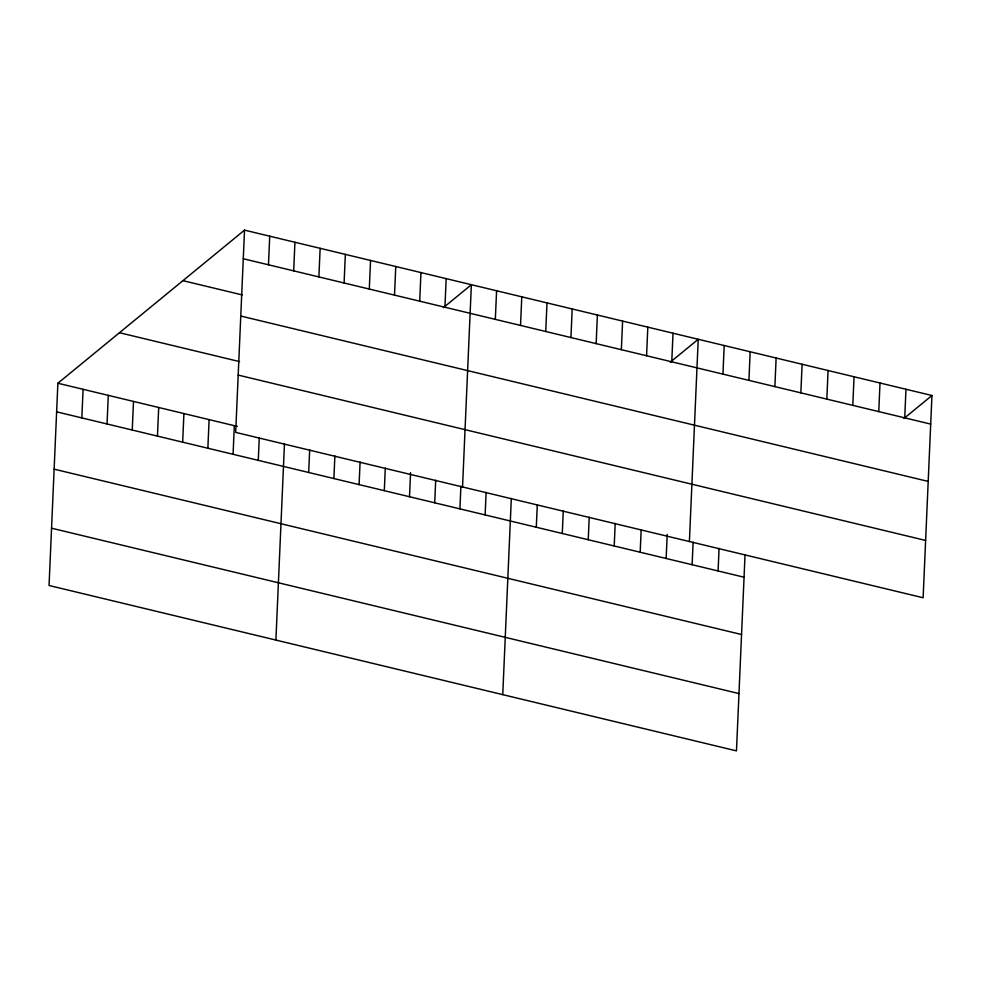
<?xml version="1.0" encoding="UTF-8"?>
<svg xmlns="http://www.w3.org/2000/svg" width="981" height="981" viewBox="0 0 981 981"><rect width="100%" height="100%" fill="white"/><g stroke="black" fill="none" stroke-linecap="round" stroke-linejoin="round"><path stroke-width="1.47" d="M244.527 230.13L235.685 432.388L923.121 597.76L931.95 395.502L244.527 230.13L57.879 383.24L49.05 585.498L736.473 750.87L745.045 554.633M81.84 417.906L83.091 389.31M107.039 423.976L108.29 395.368M132.251 430.034L133.502 401.437M157.451 436.104L158.701 407.495M182.662 442.161L183.913 413.565M207.862 448.231L209.112 419.623M233.073 454.289L234.324 425.693M258.273 460.359L259.266 437.771M268.475 264.796L269.726 236.2M275.906 640.066L284.465 443.841M293.687 270.866L294.938 242.258M308.684 472.486L309.677 449.899M318.886 276.924L320.137 248.328M333.896 478.544L334.877 455.969M344.098 282.994L345.349 254.386M359.095 484.614L360.088 462.026M369.297 289.052L370.548 260.456M384.307 490.672L385.288 468.096M394.509 295.122L395.76 266.513M409.506 496.742L410.561 472.646M419.709 301.179L420.959 272.583M434.718 502.799L435.699 480.224M444.92 307.237L446.171 278.641M459.917 508.869L460.911 486.282M462.541 486.956L471.37 284.711L443.375 307.666M485.129 514.927L486.11 492.352M495.331 319.365L496.582 290.768M502.75 694.646L511.322 498.409M520.531 325.434L521.782 296.826M536.3 527.238L537.294 504.663M545.743 331.492L546.993 302.896M562.272 533.48L563.266 510.905M570.942 337.562L572.193 308.954M596.154 343.62L597.404 315.024M588.244 539.734L589.225 517.159M621.353 349.69L622.604 321.081M614.216 545.976L615.197 523.4M646.565 355.747L647.816 327.151M640.188 552.229L641.169 529.642M671.764 361.817L673.015 333.209M666.148 558.471L667.203 534.387M689.398 541.524L698.227 339.279L670.231 362.247M692.12 564.725L693.113 542.137M722.948 374.129L724.199 345.52M718.092 570.967L719.073 548.391M748.92 380.37L750.158 351.774M774.88 386.624L776.13 358.016M800.852 392.866L802.102 364.27M826.824 399.12L828.074 370.511M852.796 405.361L854.046 376.765M878.768 411.603L880.006 383.007M904.727 417.857L905.978 389.261M903.955 418.47L931.95 395.502M243.276 258.739L930.699 424.099M182.932 280.664L242.233 294.925M240.774 316.041L928.198 481.413M119.474 332.718L239.572 361.609M238.187 375.085L925.623 540.445M57.879 383.24L237.292 426.404M56.628 411.848L744.064 577.22M54.127 469.151L741.562 634.523M51.552 528.195L738.975 693.567"/></g></svg>
